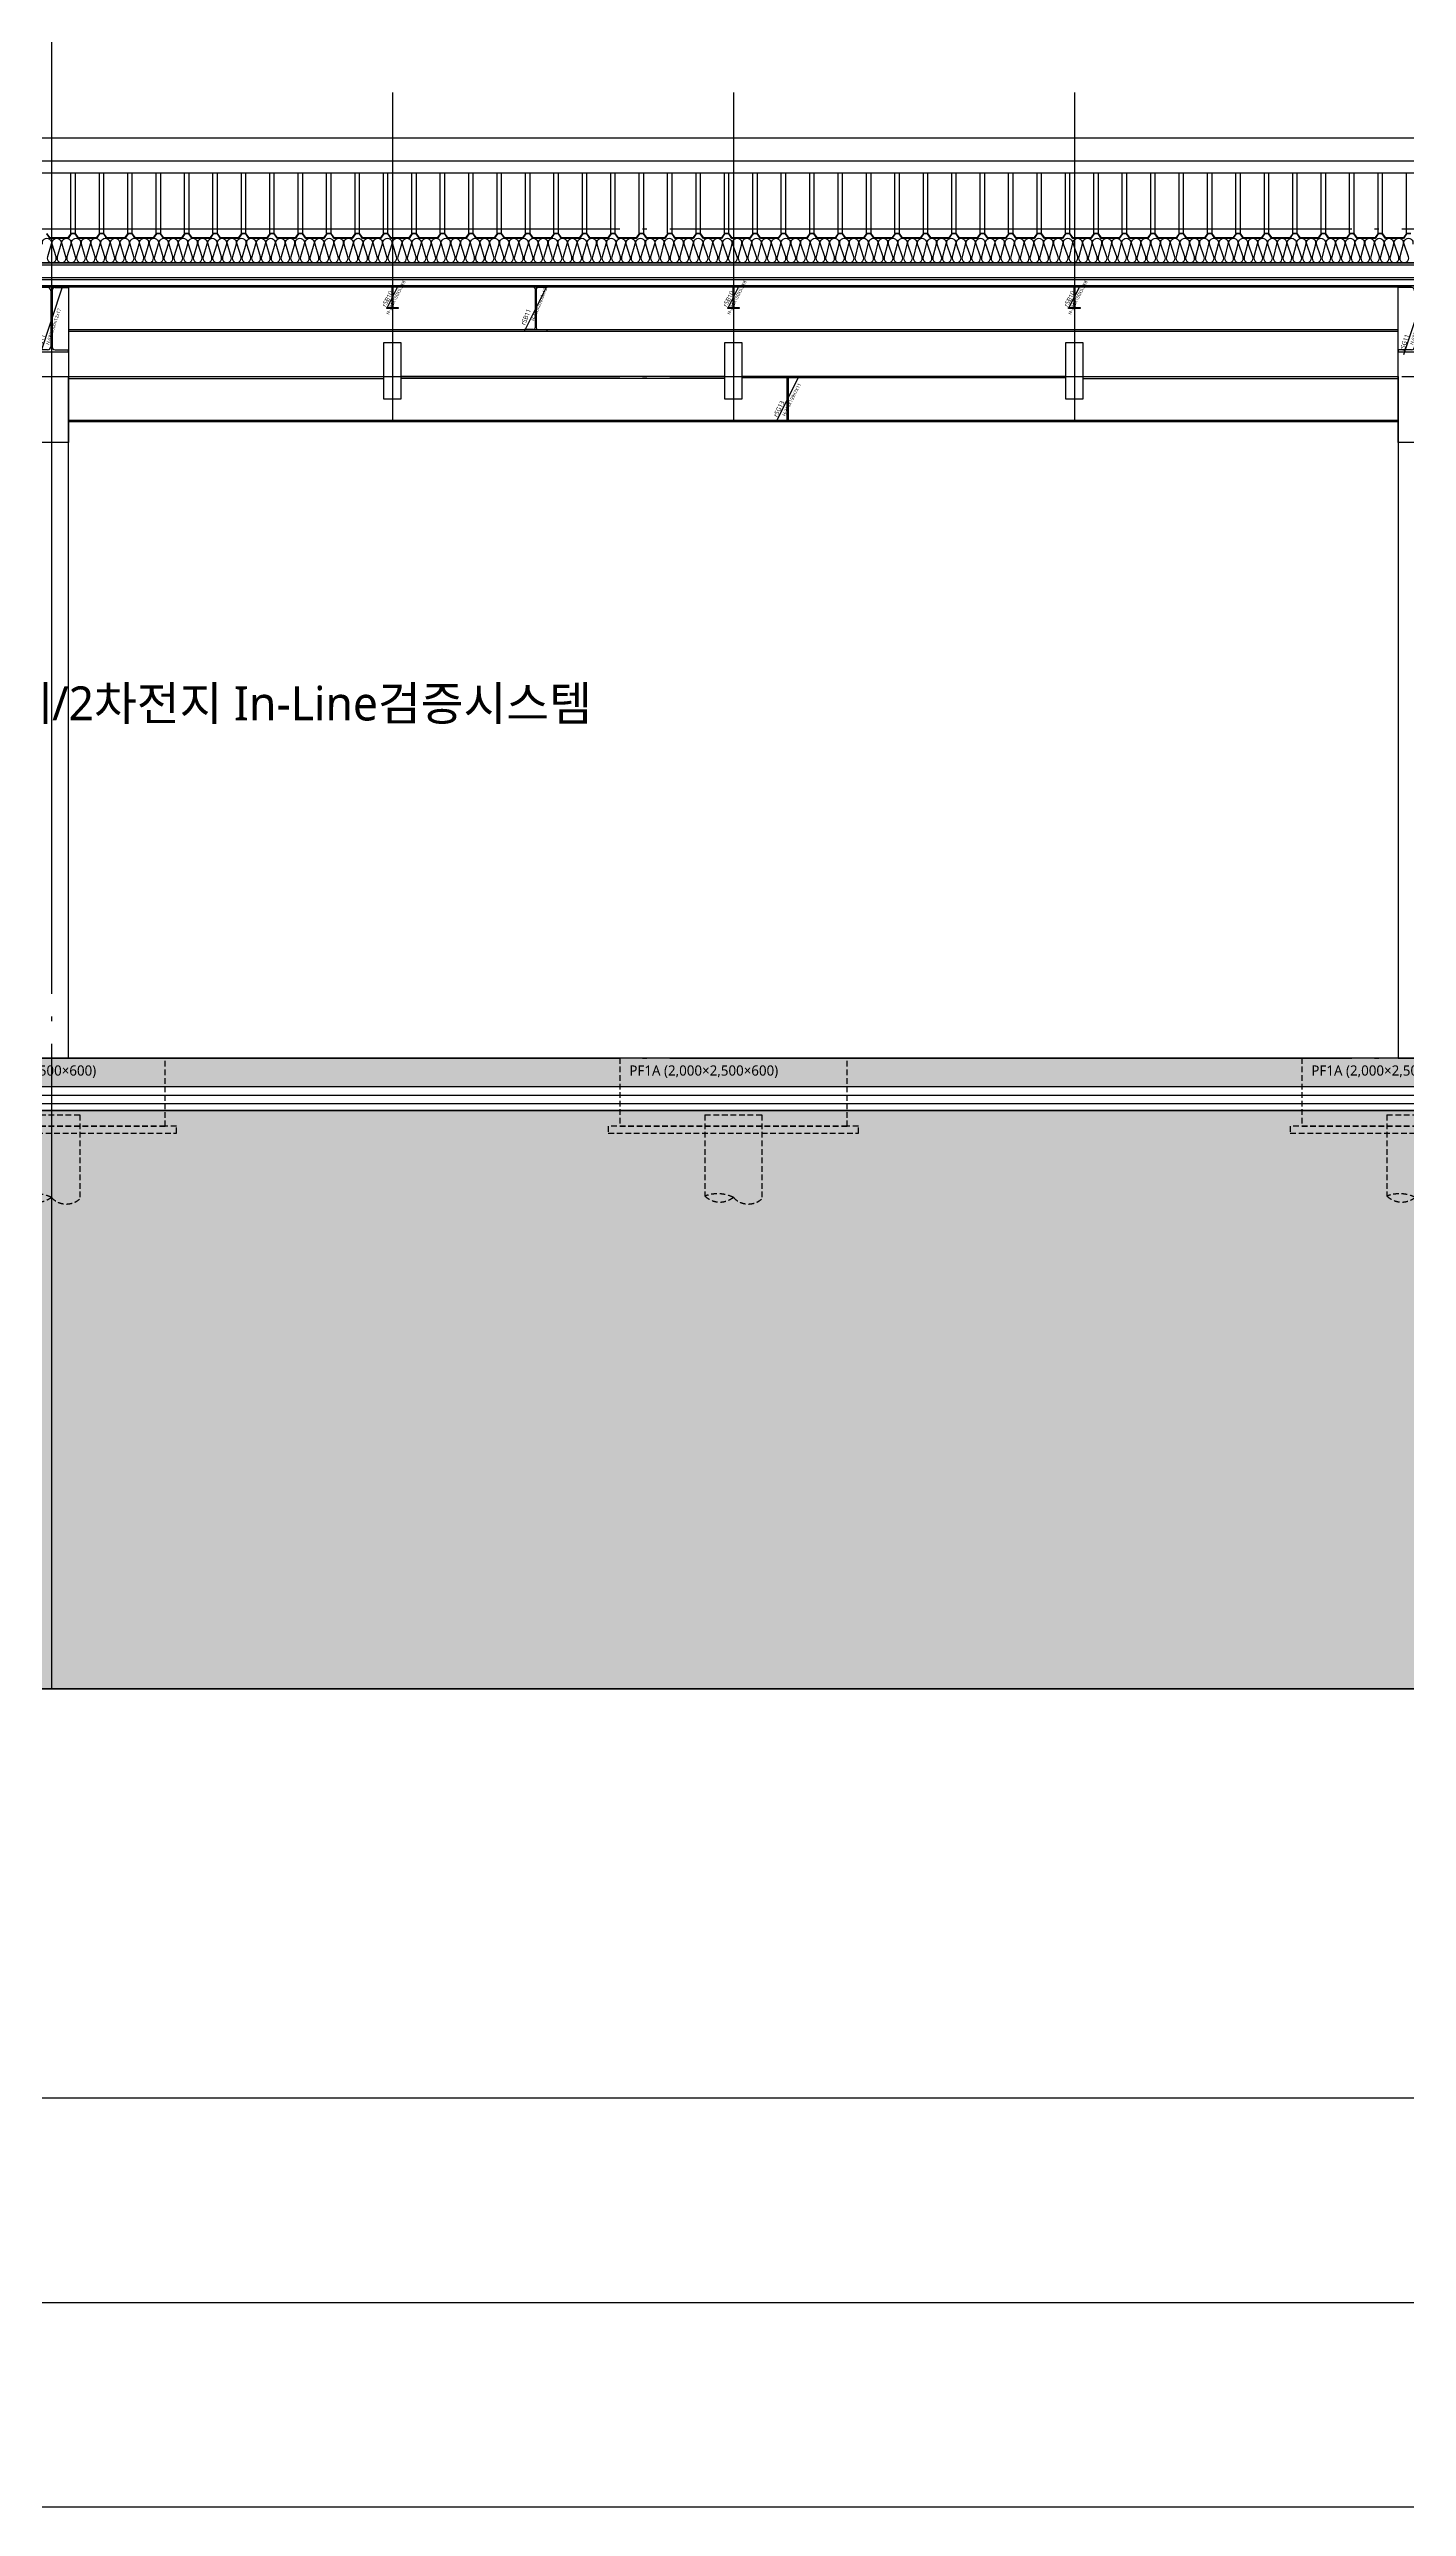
# Model space of a CAD drawing. Header units: millimetres. Extents: x 0 to 672800, y 0 to 118800.
# Drawn here: x 401631 to 413575, y 59242 to 80877 of the extents above; entities that cross this region are included whole.
import ezdxf
from ezdxf.enums import TextEntityAlignment as Align

# ---------------------------------------------------------------- set-up
doc = ezdxf.new("R2010")
doc.units = ezdxf.units.MM
doc.header["$LTSCALE"] = 200
for name, pattern in [('CEN-GAUN', [32.2, 30, -1, 0.2, -1]), ('CONTINOUS', [0]), ('HIDDEN', [0.375, 0.25, -0.125])]:
    doc.linetypes.add(name, pattern=pattern)
doc.layers.get('DEFPOINTS').update_dxf_attribs({"color": 137})
for name, color, linetype in [('0-S-col', 4, 'Continuous'), ('01단열재', 252, 'Continuous'), ('09GIRDER', 2, 'Continuous'), ('0파일', 251, 'HIDDEN'), ('5기초', 5, 'HIDDEN'), ('5기초버림콘크리트', 251, 'HIDDEN'), ('5버림콘크리트', 5, 'CONTINOUS'), ('7', 7, 'Continuous'), ('8', 8, 'Continuous'), ('8ELE', 8, 'Continuous'), ('A-CON', 2, 'Continuous'), ('CEN', 1, 'CEN-GAUN'), ('ELE-8', 8, 'Continuous'), ('ELE-STL', 252, 'Continuous'), ('HAT-254', 254, 'Continuous'), ('Insul', 252, 'Continuous'), ('LADDER-6', 6, 'Continuous'), ('PANEL', 6, 'Continuous'), ('S-253', 252, 'Continuous'), ('SEC-PANEL', 6, 'Continuous'), ('SOL-253', 253, 'Continuous')]:
    doc.layers.add(name, color=color, linetype=linetype)
doc.layers.add('Defpoint', color=125, linetype='Continuous', plot=False)
doc.layers.add('TXT-1', color=137, linetype='Continuous', plot=False)
doc.styles.add('스타일1', font='malgun.ttf')
doc.linetypes.add('INSUL50', pattern='A,0.00254,-2.54,[134,ltypeshp.shx,S=6.25,R=0,X=-2.54,Y=0],-19.92,[134,ltypeshp.shx,S=6.25,R=180,X=2.54,Y=0],-2.54', length=25.00254)

# ---------------------------------------------------------------- blocks, each defined once
blk = doc.blocks.new('pile(500)-section')
at = {"layer": '0파일'}
for p, q in [((-250, 0), (-250, -714)), ((-250, 0), (250, 0)), ((250, 0), (250, -739))]:
    blk.add_line(p, q, dxfattribs=at)
for points in [[(-250, -714, -0.201908), (0, -725, 0.417045), (250, -739)], [(-250, -714, 0.379922), (0, -725)]]:
    blk.add_lwpolyline(points, format="xyb", dxfattribs=at)
blk = doc.blocks.new('S-PF1A-S1')
at = {"layer": '5기초'}
blk.add_lwpolyline([(-1000, 0), (-1000, -600), (1000, -600), (1000, 0)], close=True, dxfattribs=at)
at = {"layer": '5기초버림콘크리트'}
blk.add_lwpolyline([(1000, -600), (-1100, -600), (-1100, -660), (1100, -660), (1100, -600), (1000, -600)], dxfattribs=at)
blk.add_blockref('pile(500)-section', (0, -500), dxfattribs=at)
at = {"layer": 'DEFPOINTS', "style": '스타일1'}
blk.add_text('PF1A (2,000×2,500×600)', height=90, dxfattribs=at).set_placement((-260, -109), align=Align.MIDDLE_CENTER)
blk = doc.blocks.new('STUD-A1')
at = {"layer": 'ELE-8'}
for p, q in [((4835, 150), (54635, 150)), ((4835, 0), (54635, 0))]:
    blk.add_line(p, q, dxfattribs=at)
at = {"layer": 'ELE-8', "color": 251}
for p, q in [((4835, 130), (54630, 130)), ((4835, 20), (54630, 20))]:
    blk.add_line(p, q, dxfattribs=at)
blk = doc.blocks.new('PANEL-ES')
at = {"layer": '8'}
for p, q in [((24000, 0), (24000, 529)), ((24039.6, 0), (24039.6, 529)), ((24250, 0), (24250, 529)), ((24289.6, 0), (24289.6, 529)), ((24500, 0), (24500, 529)), ((24539.6, 0), (24539.6, 529)), ((24750, 0), (24750, 529)), ((24789.6, 0), (24789.6, 529)), ((25000, 0), (25000, 529)), ((25039.6, 0), (25039.6, 529)), ((25250, 0), (25250, 529)), ((25289.6, 0), (25289.6, 529)), ((25500, 0), (25500, 529)), ((25539.6, 0), (25539.6, 529)), ((25750, 0), (25750, 529)), ((25789.6, 0), (25789.6, 529)), ((26000, 0), (26000, 529)), ((26039.6, 0), (26039.6, 529)), ((26250, 0), (26250, 529)), ((26289.6, 0), (26289.6, 529)), ((26500, 0), (26500, 529)), ((26539.6, 0), (26539.6, 529)), ((26750, 0), (26750, 529)), ((26789.6, 0), (26789.6, 529)), ((27000, 0), (27000, 529)), ((27039.6, 0), (27039.6, 529)), ((27250, 0), (27250, 529)), ((27289.6, 0), (27289.6, 529)), ((27500, 0), (27500, 529)), ((27539.6, 0), (27539.6, 529)), ((27750, 0), (27750, 529)), ((27789.6, 0), (27789.6, 529)), ((28000, 0), (28000, 529)), ((28039.6, 0), (28039.6, 529)), ((28250, 0), (28250, 529)), ((28289.6, 0), (28289.6, 529)), ((28500, 0), (28500, 529)), ((28539.6, 0), (28539.6, 529)), ((28750, 0), (28750, 529)), ((28789.6, 0), (28789.6, 529)), ((29000, 0), (29000, 529)), ((29039.6, 0), (29039.6, 529)), ((29250, 0), (29250, 529)), ((29289.6, 0), (29289.6, 529)), ((29500, 0), (29500, 529)), ((29539.6, 0), (29539.6, 529)), ((29750, 0), (29750, 529)), ((29789.6, 0), (29789.6, 529)), ((30000, 0), (30000, 529)), ((30039.6, 0), (30039.6, 529)), ((30250, 0), (30250, 529)), ((30289.6, 0), (30289.6, 529)), ((30500, 0), (30500, 529)), ((30539.6, 0), (30539.6, 529)), ((30750, 0), (30750, 529)), ((30789.6, 0), (30789.6, 529)), ((31000, 0), (31000, 529)), ((31039.6, 0), (31039.6, 529)), ((31250, 0), (31250, 529)), ((31289.6, 0), (31289.6, 529)), ((31500, 0), (31500, 529)), ((31539.6, 0), (31539.6, 529)), ((31750, 0), (31750, 529)), ((31789.6, 0), (31789.6, 529)), ((32000, 0), (32000, 529)), ((32039.6, 0), (32039.6, 529)), ((32250, 0), (32250, 529)), ((32289.6, 0), (32289.6, 529)), ((32500, 0), (32500, 529)), ((32539.6, 0), (32539.6, 529)), ((32750, 0), (32750, 529)), ((32789.6, 0), (32789.6, 529)), ((33000, 0), (33000, 529)), ((33039.6, 0), (33039.6, 529)), ((33250, 0), (33250, 529)), ((33289.6, 0), (33289.6, 529)), ((33500, 0), (33500, 529)), ((33539.6, 0), (33539.6, 529)), ((33750, 0), (33750, 529)), ((33789.6, 0), (33789.6, 529)), ((34000, 0), (34000, 529)), ((34039.6, 0), (34039.6, 529)), ((34250, 0), (34250, 529)), ((34289.6, 0), (34289.6, 529)), ((34500, 0), (34500, 529)), ((34539.6, 0), (34539.6, 529)), ((34750, 0), (34750, 529)), ((34789.6, 0), (34789.6, 529)), ((35000, 0), (35000, 529)), ((35039.6, 0), (35039.6, 529)), ((35250, 0), (35250, 529)), ((35289.6, 0), (35289.6, 529)), ((35500, 0), (35500, 529)), ((35539.6, 0), (35539.6, 529)), ((35750, 0), (35750, 529))]:
    blk.add_line(p, q, dxfattribs=at)
blk = doc.blocks.new('sefa ws')
at = {"layer": 'Insul'}
blk.add_lwpolyline([(45435, 45114, -1.337394), (45511, 45114), (45478, 45001, 1.337394), (45554, 45001), (45521, 45114, -1.337394), (45597, 45114), (45564, 45001, 1.337394), (45640, 45001), (45607, 45114, -1.337394), (45683, 45114), (45649, 45001, 1.337394), (45725, 45001), (45692, 45114, -1.337394), (45768, 45114), (45735, 45001, 1.337394), (45811, 45001), (45778, 45114, -1.337394), (45854, 45114), (45821, 45001, 1.337394), (45897, 45001), (45863, 45114, -1.337394), (45939, 45114), (45906, 45001, 1.337394), (45982, 45001), (45949, 45114, -1.337394), (46025, 45114), (45992, 45001, 1.337394), (46068, 45001), (46035, 45114, -1.337394), (46111, 45114), (46077, 45001, 1.337394), (46153, 45001), (46120, 45114, -1.337394), (46196, 45114), (46163, 45001, 1.337394), (46239, 45001), (46206, 45114, -1.337394), (46282, 45114), (46249, 45001, 1.337394), (46325, 45001), (46291, 45114, -1.337394), (46367, 45114), (46334, 45001, 1.337394), (46410, 45001), (46377, 45114, -1.337394), (46453, 45114), (46420, 45001, 1.337394), (46496, 45001), (46463, 45114, -1.337394), (46539, 45114), (46505, 45001, 1.337394), (46581, 45001), (46548, 45114, -1.337394), (46624, 45114), (46591, 45001, 1.337394), (46667, 45001), (46634, 45114, -1.337394), (46710, 45114), (46677, 45001, 1.337394), (46753, 45001), (46719, 45114, -1.337394), (46795, 45114), (46762, 45001, 1.337394), (46838, 45001), (46805, 45114, -1.337394), (46881, 45114), (46848, 45001, 1.337394), (46924, 45001), (46891, 45114, -1.337394), (46967, 45114), (46933, 45001, 1.337394), (47009, 45001), (46976, 45114, -1.337394), (47052, 45114), (47019, 45001, 1.337394), (47095, 45001), (47062, 45114, -1.337394), (47138, 45114), (47105, 45001, 1.337394), (47181, 45001), (47147, 45114, -1.337394), (47223, 45114), (47190, 45001, 1.337394), (47266, 45001), (47233, 45114, -1.337394), (47309, 45114), (47276, 45001, 1.337394), (47352, 45001), (47319, 45114, -1.337394), (47395, 45114), (47361, 45001, 1.337394), (47437, 45001), (47404, 45114, -1.337394), (47480, 45114), (47447, 45001, 1.337394), (47523, 45001), (47490, 45114, -1.337394), (47566, 45114), (47533, 45001, 1.337394), (47609, 45001), (47575, 45114, -1.337394), (47651, 45114), (47618, 45001, 1.337394), (47694, 45001), (47661, 45114, -1.337394), (47737, 45114), (47704, 45001, 1.337394), (47780, 45001), (47747, 45114, -1.337394), (47823, 45114), (47789, 45001, 1.337394), (47865, 45001), (47832, 45114, -1.337394), (47908, 45114), (47875, 45001, 1.337394), (47951, 45001), (47918, 45114, -1.337394), (47994, 45114), (47961, 45001, 1.337394), (48037, 45001), (48003, 45114, -1.337394), (48079, 45114), (48046, 45001, 1.337394), (48122, 45001), (48089, 45114, -1.337394), (48165, 45114), (48132, 45001, 1.337394), (48208, 45001), (48175, 45114, -1.337394), (48251, 45114), (48217, 45001, 1.337394), (48293, 45001), (48260, 45114, -1.337394), (48336, 45114), (48303, 45001, 1.337394), (48379, 45001), (48346, 45114, -1.337394), (48422, 45114), (48389, 45001, 1.337394), (48465, 45001), (48431, 45114, -1.337394), (48507, 45114), (48474, 45001, 1.337394), (48550, 45001), (48517, 45114, -1.337394), (48593, 45114), (48560, 45001, 1.337394), (48636, 45001), (48603, 45114, -1.337394), (48679, 45114), (48645, 45001, 1.337394), (48721, 45001), (48688, 45114, -1.337394), (48764, 45114), (48731, 45001, 1.337394), (48807, 45001), (48774, 45114, -1.337394), (48850, 45114), (48817, 45001, 1.337394), (48893, 45001), (48859, 45114, -1.337394), (48935, 45114), (48902, 45001, 1.337394), (48978, 45001), (48945, 45114, -1.337394), (49021, 45114), (48988, 45001, 1.337394), (49064, 45001), (49031, 45114, -1.337394), (49107, 45114), (49073, 45001, 1.337394), (49149, 45001), (49116, 45114, -1.337394), (49192, 45114), (49159, 45001, 1.337394), (49235, 45001), (49202, 45114, -1.337394), (49278, 45114), (49245, 45001, 0.500912), (49283, 44950, 0.500912), (49321, 45001), (49287, 45114, -1.337394), (49363, 45114), (49330, 45001, 1.337394), (49406, 45001), (49373, 45114, -1.337394), (49449, 45114), (49416, 45001, 1.337394), (49492, 45001), (49459, 45114, -1.337394), (49535, 45114), (49501, 45001, 1.337394), (49577, 45001), (49544, 45114, -1.337394), (49620, 45114), (49587, 45001, 1.337394), (49663, 45001), (49630, 45114, -1.337394), (49706, 45114), (49673, 45001, 1.337394), (49749, 45001), (49715, 45114, -1.337394), (49791, 45114), (49758, 45001, 1.337394), (49834, 45001), (49801, 45114, -1.337394), (49877, 45114), (49844, 45001, 1.337394), (49920, 45001), (49887, 45114, -1.337394), (49963, 45114), (49929, 45001, 1.337394), (50005, 45001), (49972, 45114, -1.337394), (50048, 45114), (50015, 45001, 1.337394), (50091, 45001), (50058, 45114, -1.337394), (50134, 45114), (50101, 45001, 1.337394), (50177, 45001), (50143, 45114, -1.337394), (50219, 45114), (50186, 45001, 1.337394), (50262, 45001), (50229, 45114, -1.337394), (50305, 45114), (50272, 45001, 1.337394), (50348, 45001), (50315, 45114, -1.337394), (50391, 45114), (50357, 45001, 1.337394), (50433, 45001), (50400, 45114, -1.337394), (50476, 45114), (50443, 45001, 1.337394), (50519, 45001), (50486, 45114, -1.337394), (50562, 45114), (50529, 45001, 1.337394), (50605, 45001), (50571, 45114, -1.337394), (50647, 45114), (50614, 45001, 1.337394), (50690, 45001), (50657, 45114, -1.337394), (50733, 45114), (50700, 45001, 1.337394), (50776, 45001), (50743, 45114, -1.337394), (50819, 45114), (50785, 45001, 1.337394), (50861, 45001), (50828, 45114, -1.431646), (50899, 45114), (50871, 45001, 1.337394), (50947, 45001), (50909, 45114, -1.337394), (50985, 45114), (50957, 45001, 1.337394), (51033, 45001), (50994, 45114, -1.337394), (51070, 45114), (51042, 45001, 1.337394), (51118, 45001), (51080, 45114, -1.337394), (51156, 45114), (51128, 45001, 1.337394), (51204, 45001), (51166, 45114, -1.337394), (51242, 45114), (51213, 45001, 1.337394), (51289, 45001), (51251, 45114, -1.337394), (51327, 45114), (51299, 45001, 1.337394), (51375, 45001), (51337, 45114, -1.337394), (51413, 45114), (51385, 45001, 1.337394), (51461, 45001), (51422, 45114, -1.337394), (51498, 45114), (51470, 45001, 1.337394), (51546, 45001), (51508, 45114, -1.337394), (51584, 45114), (51556, 45001, 1.337394), (51632, 45001), (51594, 45114, -1.337394), (51670, 45114), (51641, 45001, 1.337394), (51717, 45001), (51679, 45114, -1.337394), (51755, 45114), (51727, 45001, 1.337394), (51803, 45001), (51765, 45114, -1.337394), (51841, 45114), (51813, 45001, 1.337394), (51889, 45001), (51850, 45114, -1.337394), (51926, 45114), (51898, 45001, 1.337394), (51974, 45001), (51936, 45114, -1.337394), (52012, 45114), (51984, 45001, 1.337394), (52060, 45001), (52022, 45114, -1.337394), (52098, 45114), (52069, 45001, 1.337394), (52145, 45001), (52107, 45114, -1.337394), (52183, 45114), (52155, 45001, 1.337394), (52231, 45001), (52193, 45114, -1.337394), (52269, 45114), (52241, 45001, 1.337394), (52317, 45001), (52278, 45114, -1.337394), (52354, 45114), (52326, 45001, 1.337394), (52402, 45001), (52364, 45114, -1.337394), (52440, 45114), (52412, 45001, 1.337394), (52488, 45001), (52450, 45114, -1.337394), (52526, 45114), (52497, 45001, 1.337394), (52573, 45001), (52535, 45114, -1.337394), (52611, 45114), (52583, 45001, 1.337394), (52659, 45001), (52621, 45114, -1.337394), (52697, 45114), (52669, 45001, 1.337394), (52745, 45001), (52706, 45114, -1.337394), (52782, 45114), (52754, 45001, 1.337394), (52830, 45001), (52792, 45114, -1.337394), (52868, 45114), (52840, 45001, 1.337394), (52916, 45001), (52878, 45114, -1.337394), (52954, 45114), (52925, 45001, 1.337394), (53001, 45001), (52963, 45114, -1.337394), (53039, 45114), (53011, 45001, 1.337394), (53087, 45001), (53049, 45114, -1.337394), (53125, 45114), (53097, 45001, 1.337394), (53173, 45001), (53134, 45114, -1.337394), (53210, 45114), (53182, 45001, 1.337394), (53258, 45001), (53220, 45114, -1.337394), (53296, 45114), (53268, 45001, 1.337394), (53344, 45001), (53306, 45114, -1.337394), (53382, 45114), (53353, 45001, 1.337394), (53429, 45001), (53391, 45114, -1.337394), (53467, 45114), (53439, 45001, 1.337394), (53515, 45001), (53477, 45114, -1.337394), (53553, 45114), (53525, 45001, 1.337394), (53601, 45001), (53562, 45114, -1.337394), (53638, 45114), (53610, 45001, 1.337394), (53686, 45001), (53648, 45114, -1.337394), (53724, 45114), (53696, 45001, 1.337394), (53772, 45001), (53734, 45114, -1.337394), (53810, 45114), (53781, 45001, 1.337394), (53857, 45001), (53819, 45114, -1.337394), (53895, 45114), (53867, 45001, 1.337394), (53943, 45001), (53905, 45114, -1.337394), (53981, 45114), (53953, 45001, 1.337394), (54029, 45001), (53990, 45114, -1.337394), (54066, 45114), (54038, 45001, 1.337394), (54114, 45001), (54076, 45114, -1.337394), (54152, 45114), (54124, 45001, 1.337394), (54200, 45001), (54162, 45114, -1.337394), (54238, 45114), (54209, 45001, 1.337394), (54285, 45001), (54247, 45114, -1.337394), (54323, 45114), (54295, 45001, 1.337394), (54371, 45001), (54333, 45114, -1.337394), (54409, 45114), (54381, 45001, 1.337394), (54457, 45001), (54418, 45114, -1.337394), (54494, 45114), (54466, 45001, 1.337394), (54542, 45001), (54504, 45114, -1.337394), (54580, 45114), (54552, 45001, 1.337394), (54628, 45001), (54590, 45114, -1.337394), (54666, 45114), (54637, 45001, 1.337394), (54713, 45001), (54675, 45114, -1.337394), (54751, 45114), (54723, 45001, 1.337394), (54799, 45001), (54761, 45114, -1.337394), (54837, 45114), (54809, 45001, 1.337394), (54885, 45001), (54846, 45114, -1.337394), (54922, 45114), (54894, 45001, 1.337394), (54970, 45001), (54932, 45114, -1.337394), (55008, 45114), (54980, 45001, 1.337394), (55056, 45001), (55018, 45114, -1.337394), (55094, 45114), (55065, 45001, 1.337394), (55141, 45001), (55103, 45114, -1.337394), (55179, 45114), (55151, 45001, 1.337394), (55227, 45001), (55189, 45114, -1.337394), (55265, 45114), (55237, 45001, 1.337394), (55313, 45001), (55274, 45114, -1.337394), (55350, 45114), (55322, 45001, 1.337394), (55398, 45001), (55360, 45114, -1.337394), (55436, 45114), (55408, 45001, 1.337394), (55484, 45001), (55446, 45114, -1.337394), (55522, 45114), (55493, 45001, 1.337394), (55569, 45001), (55531, 45114, -1.337394), (55607, 45114), (55579, 45001, 1.337394), (55655, 45001), (55617, 45114, -1.337394), (55693, 45114), (55665, 45001, 1.337394), (55741, 45001), (55702, 45114, -1.337394), (55778, 45114), (55750, 45001, 1.337394), (55826, 45001), (55788, 45114, -1.337394), (55864, 45114), (55836, 45001, 1.337394), (55912, 45001), (55874, 45114, -1.337394), (55950, 45114), (55921, 45001, 1.337394), (55997, 45001), (55959, 45114, -1.337394), (56035, 45114), (56007, 45001, 1.337394), (56083, 45001), (56045, 45114, -1.337394), (56121, 45114), (56093, 45001, 1.337394), (56169, 45001), (56130, 45114, -1.337394), (56206, 45114), (56178, 45001, 1.337394), (56254, 45001), (56216, 45114, -1.337394), (56292, 45114), (56264, 45001, 1.337394), (56340, 45001), (56302, 45114, -1.337394), (56378, 45114), (56349, 45001, 1.337394), (56425, 45001), (56387, 45114, -1.337394), (56463, 45114), (56435, 45001, 1.337394), (56511, 45001), (56473, 45114, -1.337394), (56549, 45114), (56521, 45001, 1.337394), (56597, 45001), (56558, 45114, -1.337394), (56634, 45114), (56606, 45001, 1.337394), (56682, 45001), (56644, 45114, -1.337394), (56720, 45114), (56692, 45001, 1.337394), (56768, 45001), (56730, 45114, -1.337394), (56806, 45114), (56777, 45001, 1.337394), (56853, 45001), (56815, 45114, -1.337394), (56891, 45114), (56863, 45001, 1.337394), (56939, 45001), (56901, 45114, -1.337394), (56977, 45114), (56949, 45001, 1.337394), (57025, 45001), (56986, 45114, -1.337394), (57062, 45114), (57034, 45001, 1.337394), (57110, 45001), (57072, 45114, -1.337394), (57148, 45114), (57120, 45001, 1.337394), (57196, 45001), (57158, 45114, -1.337394), (57234, 45114), (57205, 45001, 1.337394), (57281, 45001), (57243, 45114, -1.337394), (57319, 45114), (57291, 45001, 1.337394), (57367, 45001), (57329, 45114, -1.337394), (57405, 45114), (57377, 45001, 1.337394), (57453, 45001), (57414, 45114, -1.337394), (57490, 45114)], format="xyb", dxfattribs=at)
at = {"layer": 'SEC-PANEL'}
for p, q in [((21562, 44950), (71213, 44950)), ((21562, 44947), (71213, 44947))]:
    blk.add_line(p, q, dxfattribs=at)
for points in [[(57474, 45208), (57435, 45208), (57407, 45167), (57252, 45167), (57224, 45208), (57185, 45208), (57157, 45167), (57002, 45167), (56974, 45208), (56935, 45208), (56907, 45167), (56752, 45167), (56724, 45208), (56685, 45208), (56657, 45167), (56502, 45167), (56474, 45208), (56435, 45208), (56407, 45167), (56252, 45167), (56224, 45208), (56185, 45208), (56157, 45167), (56002, 45167), (55974, 45208), (55935, 45208), (55907, 45167), (55752, 45167), (55724, 45208), (55685, 45208), (55657, 45167), (55502, 45167), (55474, 45208), (55435, 45208), (55407, 45167), (55252, 45167), (55224, 45208), (55185, 45208), (55157, 45167), (55002, 45167), (54974, 45208), (54935, 45208), (54907, 45167), (54752, 45167), (54724, 45208), (54685, 45208), (54657, 45167), (54502, 45167), (54474, 45208), (54435, 45208), (54407, 45167), (54252, 45167), (54224, 45208), (54185, 45208), (54157, 45167), (54002, 45167), (53974, 45208), (53935, 45208), (53907, 45167), (53752, 45167), (53724, 45208), (53685, 45208), (53657, 45167), (53502, 45167), (53474, 45208), (53435, 45208), (53407, 45167), (53252, 45167), (53224, 45208), (53185, 45208), (53157, 45167), (53002, 45167), (52974, 45208), (52935, 45208), (52907, 45167), (52752, 45167), (52724, 45208), (52685, 45208), (52657, 45167), (52502, 45167), (52474, 45208), (52435, 45208), (52407, 45167), (52252, 45167), (52224, 45208), (52185, 45208), (52157, 45167), (52002, 45167), (51974, 45208), (51935, 45208), (51907, 45167), (51752, 45167), (51724, 45208), (51685, 45208), (51657, 45167), (51502, 45167), (51474, 45208), (51435, 45208), (51407, 45167), (51252, 45167), (51224, 45208), (51185, 45208), (51157, 45167), (51002, 45167), (50974, 45208), (50935, 45208), (50907, 45167), (50752, 45167), (50724, 45208), (50685, 45208), (50657, 45167), (50502, 45167), (50474, 45208), (50435, 45208), (50407, 45167), (50252, 45167), (50224, 45208), (50185, 45208), (50157, 45167), (50002, 45167), (49974, 45208), (49935, 45208), (49907, 45167), (49752, 45167), (49724, 45208), (49685, 45208), (49657, 45167), (49502, 45167), (49474, 45208), (49435, 45208), (49407, 45167), (49252, 45167), (49224, 45208), (49185, 45208), (49157, 45167), (49002, 45167), (48974, 45208), (48935, 45208), (48907, 45167), (48752, 45167), (48724, 45208), (48685, 45208), (48657, 45167), (48502, 45167), (48474, 45208), (48435, 45208), (48407, 45167), (48252, 45167), (48224, 45208), (48185, 45208), (48157, 45167), (48002, 45167), (47974, 45208), (47935, 45208), (47907, 45167), (47752, 45167), (47724, 45208), (47685, 45208), (47657, 45167), (47502, 45167), (47474, 45208), (47435, 45208), (47407, 45167), (47252, 45167), (47224, 45208), (47185, 45208), (47157, 45167), (47002, 45167), (46974, 45208), (46935, 45208), (46907, 45167), (46752, 45167), (46724, 45208), (46685, 45208), (46657, 45167), (46502, 45167), (46474, 45208), (46435, 45208), (46407, 45167), (46252, 45167), (46224, 45208), (46185, 45208), (46157, 45167), (46002, 45167), (45974, 45208), (45935, 45208), (45907, 45167), (45752, 45167), (45724, 45208), (45685, 45208), (45657, 45167), (45502, 45167), (45474, 45208)], [(57472, 45205), (57436, 45205), (57408, 45164), (57250, 45164), (57222, 45205), (57186, 45205), (57158, 45164), (57000, 45164), (56972, 45205), (56936, 45205), (56908, 45164), (56750, 45164), (56722, 45205), (56686, 45205), (56658, 45164), (56500, 45164), (56472, 45205), (56436, 45205), (56408, 45164), (56250, 45164), (56222, 45205), (56186, 45205), (56158, 45164), (56000, 45164), (55972, 45205), (55936, 45205), (55908, 45164), (55750, 45164), (55722, 45205), (55686, 45205), (55658, 45164), (55500, 45164), (55472, 45205), (55436, 45205), (55408, 45164), (55250, 45164), (55222, 45205), (55186, 45205), (55158, 45164), (55000, 45164), (54972, 45205), (54936, 45205), (54908, 45164), (54750, 45164), (54722, 45205), (54686, 45205), (54658, 45164), (54500, 45164), (54472, 45205), (54436, 45205), (54408, 45164), (54250, 45164), (54222, 45205), (54186, 45205), (54158, 45164), (54000, 45164), (53972, 45205), (53936, 45205), (53908, 45164), (53750, 45164), (53722, 45205), (53686, 45205), (53658, 45164), (53500, 45164), (53472, 45205), (53436, 45205), (53408, 45164), (53250, 45164), (53222, 45205), (53186, 45205), (53158, 45164), (53000, 45164), (52972, 45205), (52936, 45205), (52908, 45164), (52750, 45164), (52722, 45205), (52686, 45205), (52658, 45164), (52500, 45164), (52472, 45205), (52436, 45205), (52408, 45164), (52250, 45164), (52222, 45205), (52186, 45205), (52158, 45164), (52000, 45164), (51972, 45205), (51936, 45205), (51908, 45164), (51750, 45164), (51722, 45205), (51686, 45205), (51658, 45164), (51500, 45164), (51472, 45205), (51436, 45205), (51408, 45164), (51250, 45164), (51222, 45205), (51186, 45205), (51158, 45164), (51001, 45164), (50973, 45205), (50937, 45205), (50909, 45164), (50751, 45164), (50723, 45205), (50687, 45205), (50659, 45164), (50501, 45164), (50473, 45205), (50437, 45205), (50409, 45164), (50251, 45164), (50223, 45205), (50187, 45205), (50159, 45164), (50001, 45164), (49973, 45205), (49937, 45205), (49909, 45164), (49751, 45164), (49723, 45205), (49687, 45205), (49659, 45164), (49501, 45164), (49473, 45205), (49437, 45205), (49409, 45164), (49251, 45164), (49223, 45205), (49187, 45205), (49159, 45164), (49001, 45164), (48973, 45205), (48937, 45205), (48909, 45164), (48751, 45164), (48723, 45205), (48687, 45205), (48659, 45164), (48501, 45164), (48473, 45205), (48437, 45205), (48409, 45164), (48251, 45164), (48223, 45205), (48187, 45205), (48159, 45164), (48001, 45164), (47973, 45205), (47937, 45205), (47909, 45164), (47751, 45164), (47723, 45205), (47687, 45205), (47659, 45164), (47501, 45164), (47473, 45205), (47437, 45205), (47409, 45164), (47251, 45164), (47223, 45205), (47187, 45205), (47159, 45164), (47001, 45164), (46973, 45205), (46937, 45205), (46909, 45164), (46751, 45164), (46723, 45205), (46687, 45205), (46659, 45164), (46501, 45164), (46473, 45205), (46437, 45205), (46409, 45164), (46251, 45164), (46223, 45205), (46187, 45205), (46159, 45164), (46001, 45164), (45973, 45205), (45937, 45205), (45909, 45164), (45751, 45164), (45723, 45205), (45687, 45205), (45659, 45164), (45501, 45164), (45473, 45205)]]:
    blk.add_lwpolyline(points, dxfattribs=at)
blk = doc.blocks.new('SG-rSB10')
at = {"layer": '09GIRDER'}
blk.add_lwpolyline([(-50, -200), (-50, -192), (-14, -192, 0.414214), (-3, -181), (-3, -19, 0.414214), (-14, -8), (-50, -8), (-50, 0), (50, 0), (50, -8), (14, -8, 0.414214), (3, -19), (3, -181, 0.414214), (14, -192), (50, -192), (50, -200)], format="xyb", close=True, dxfattribs=at)
at = {"layer": 'DEFPOINTS'}
blk.add_line((-50, -200), (50, 0), dxfattribs=at)
at = {"layer": 'DEFPOINTS', "style": '스타일1'}
for s, height, p in [('H-200X100X5.5X8', 30, (30, -104)), ('rSB10', 40, (-43, -116, 0))]:
    blk.add_text(s, height=height, rotation=63.4349, dxfattribs=at).set_placement(p, align=Align.MIDDLE_CENTER)
blk = doc.blocks.new('*U479')
for p, q in [((116, 565), (0, 565)), ((144, 537), (144, 45)), ((156, 537), (156, 45)), ((184, 565), (300, 565)), ((116, 17), (0, 17)), ((184, 17), (300, 17))]:
    blk.add_line(p, q)
for points in [[(300, 565), (300, 582), (0, 582), (0, 565)], [(0, 17), (0, 0), (300, 0), (300, 17)]]:
    blk.add_lwpolyline(points)
for centre, start, end in [((116, 537), 0, 90), ((184, 537), 90, 180), ((116, 45), 270, 0), ((184, 45), 180, 270)]:
    blk.add_arc(centre, 28, start, end)
blk = doc.blocks.new('SG-rSG11')
at = {"layer": 'DEFPOINTS'}
blk.add_line((-100, -606), (100, 0), dxfattribs=at)
at = {"layer": '09GIRDER'}
blk.add_blockref('*U479', (-150, -582), dxfattribs=at)
at = {"layer": 'DEFPOINTS', "style": '스타일1'}
for s, height, p in [('H-582x300x12x17', 30, (19, -360)), ('rSG11', 40, (-95, -501, 0))]:
    blk.add_text(s, height=height, rotation=71.6502, dxfattribs=at).set_placement(p, align=Align.MIDDLE_CENTER)
blk = doc.blocks.new('*U463')
for p, q in [((80, 387), (0, 387)), ((96, 371), (96, 29)), ((104, 371), (104, 29)), ((120, 387), (200, 387)), ((80, 13), (0, 13)), ((120, 13), (200, 13))]:
    blk.add_line(p, q)
for points in [[(200, 387), (200, 400), (0, 400), (0, 387)], [(0, 13), (0, 0), (200, 0), (200, 13)]]:
    blk.add_lwpolyline(points)
for centre, start, end in [((80, 371), 0, 90), ((120, 371), 90, 180), ((80, 29), 270, 0), ((120, 29), 180, 270)]:
    blk.add_arc(centre, 16, start, end)

msp = doc.modelspace()

# ---------------------------------------------------------------- hatches: boundary and pattern name
at = {"layer": 'HAT-254'}
h = msp.add_hatch(color=256, dxfattribs=at)
h.dxf.hatch_style = 1
h.paths.add_polyline_path([(451580.9, 71694.9), (452635, 71080.1), (452635, 70794.9), (452085, 70794.9), (452085, 70294.9), (453385, 70294.9), (453385, 70794.9), (452835, 70794.9), (452835, 71369.9), (452535, 71369.9), (452535, 71544.9), (452235, 71544.9), (452235, 71719.9), (451935, 71719.9), (451935, 71894.9), (445850, 71894.9), (445850, 71994.9), (377215, 71994.9), (377215, 71794.9), (377350, 71794.9), (377350, 71744.9), (377350, 71294.9), (377750, 71294.9), (377750, 71744.9), (445450, 71744.9), (445550, 71644.9), (448550, 71644.9), (448550, 71294.9), (448950, 71294.9), (448950, 71694.9)])
at = {"layer": 'SOL-253'}
h = msp.add_hatch(color=256, dxfattribs=at)
h.dxf.hatch_style = 1
h.paths.add_polyline_path([(452835, 70794.9), (452835, 71194.9), (452885, 71194.9), (452885, 71294.9), (459650, 71294.9), (459650, 66441.6), (366650, 66441.6), (366650, 71894.9), (377215, 71894.9), (377215, 71794.9), (377350, 71794.9), (377350, 71144.9), (377250, 71144.9), (377250, 71084.9), (378000, 71084.9), (378000, 71144.9), (377900, 71144.9), (377900, 71534.9), (445363, 71534.9), (445463, 71434.9), (448400, 71434.9), (448400, 71144.9), (448300, 71144.9), (448300, 71084.9), (449200, 71084.9), (449200, 71144.9), (449100, 71144.9), (449100, 71634.9), (451564.7, 71634.9), (452635, 71010.6), (452635, 70794.9), (452085, 70794.9), (452085, 70294.9), (451985, 70294.9), (451985, 70234.9), (453485, 70234.9), (453485, 70294.9), (453385, 70294.9), (453385, 70794.9)])

# ---------------------------------------------------------------- linework, layer by layer
at = {"layer": '0-S-col', "color": 8}
for points in [[(401500, 77994.9), (401500, 77994.9), (401500, 71994.9), (401800, 71994.9), (401800, 77994.9), (401800, 77994.9)], [(413500, 77994.9), (413500, 77994.9), (413500, 71994.9), (413800, 71994.9), (413800, 77994.9), (413800, 77994.9)]]:
    msp.add_lwpolyline(points, dxfattribs=at)
at = {"layer": '01단열재', "linetype": 'INSUL50', "ltscale": 0.015}
msp.add_lwpolyline([(377750, 71669.9), (445418.9, 71669.9), (445518.9, 71569.9), (448550, 71569.9)], dxfattribs=at)
at = {"layer": '5버림콘크리트'}
msp.add_lwpolyline([(377900, 71534.9), (377900, 71594.9), (445387.9, 71594.9), (445487.9, 71494.9), (448400, 71494.9), (448400, 71434.9), (445463, 71434.9), (445363, 71534.9)], close=True, dxfattribs=at)
at = {"layer": '7'}
msp.add_line((427200, 79784.9), (377750, 79784.9), dxfattribs=at)
at = {"layer": '8ELE'}
for p, q in [((377185, 80094.9), (427285, 80094.9)), ((377795, 79894.9), (427209.1, 79894.9))]:
    msp.add_line(p, q, dxfattribs=at)
at = {"layer": 'A-CON'}
msp.add_lwpolyline([(452235, 71719.9), (451935, 71719.9), (451935, 71894.9), (445850, 71894.9), (445850, 71994.9), (377215, 71994.9), (377215, 71794.9), (377350, 71794.9), (377350, 71744.9), (377350, 71744.9), (377350, 71294.9), (377750, 71294.9), (377750, 71744.9), (445450, 71744.9), (445550, 71644.9), (448550, 71644.9), (448550, 71294.9), (448950, 71294.9), (448950, 71694.9), (451580.9, 71694.9), (452635, 71080.1)], dxfattribs=at)
at = {"layer": 'CEN'}
for p, q in [((401650, 91441.6), (401650, 66441.6)), ((368450, 80094.9), (428180, 80094.9)), ((368450, 79294.9), (428180, 79294.9)), ((368450, 77994.9), (428180, 77994.9)), ((368450, 71994.9), (453245, 71994.9))]:
    msp.add_line(p, q, dxfattribs=at)
at = {"layer": 'Defpoint'}
for p, q in [((401650, 80494.9), (401650, 77594.9)), ((404650, 80494.9), (404650, 77594.9)), ((407650, 80494.9), (407650, 77594.9)), ((410650, 80494.9), (410650, 77594.9))]:
    msp.add_line(p, q, dxfattribs=at)
at = {"layer": 'DEFPOINTS'}
for p, q in [((405811.1, 78394.9), (406011.1, 78794.9)), ((408028.5, 77598.9), (408227.5, 77994.9))]:
    msp.add_line(p, q, dxfattribs=at)
for points in [[(466850, 59241.6), (466850, 98641.6), (359450, 98641.6), (359450, 59241.6)], [(465050, 61041.6), (465050, 96841.6), (361250, 96841.6), (361250, 61041.6)], [(463250, 62841.6), (463250, 95041.6), (363050, 95041.6), (363050, 62841.6)], [(459650, 66441.6), (459650, 91441.6), (366650, 91441.6), (366650, 66441.6)]]:
    msp.add_lwpolyline(points, close=True, dxfattribs=at)
msp.add_lwpolyline([(408028.5, 77598.9), (408028.5, 77609.9), (408108.5, 77609.9, 0.4142136), (408124.5, 77625.9), (408124.5, 77967.9, 0.4142136), (408108.5, 77983.9), (408028.5, 77983.9), (408028.5, 77994.9), (408227.5, 77994.9), (408227.5, 77983.9), (408147.5, 77983.9, 0.4142136), (408131.5, 77967.9), (408131.5, 77625.9, 0.4142136), (408147.5, 77609.9), (408227.5, 77609.9), (408227.5, 77598.9)], format="xyb", close=True, dxfattribs=at)
at = {"layer": 'ELE-STL'}
for p, q in [((427749.5, 78794.9), (377725, 78794.9)), ((413500, 78781.9), (377725, 78781.9)), ((401800, 78407.9), (413500, 78407.9)), ((401800, 78394.9), (413500, 78394.9)), ((401800, 77994.9), (404575, 77994.9)), ((401800, 77978.9), (404575, 77978.9)), ((407575, 77994.9), (404725, 77994.9)), ((407575, 77978.9), (404725, 77978.9)), ((410575, 77994.9), (407725, 77994.9)), ((410575, 77983.9), (407725, 77983.9)), ((410725, 77994.9), (413500, 77994.9)), ((410725, 77978.9), (413500, 77978.9)), ((401800, 77609.9), (413500, 77609.9)), ((401800, 77598.9), (413500, 77598.9))]:
    msp.add_line(p, q, dxfattribs=at)
for points in [[(401500, 78794.9), (401800, 78794.9), (401800, 77412.9), (401500, 77412.9)], [(413500, 78794.9), (413800, 78794.9), (413800, 77412.9), (413500, 77412.9)], [(404575, 78294.9), (404725, 78294.9), (404725, 77794.9), (404575, 77794.9)], [(407575, 78294.9), (407725, 78294.9), (407725, 77794.9), (407575, 77794.9)], [(410575, 78294.9), (410725, 78294.9), (410725, 77794.9), (410575, 77794.9)]]:
    msp.add_lwpolyline(points, close=True, dxfattribs=at)
at = {"layer": 'SOL-253'}
msp.add_lwpolyline([(459650, 66441.6), (366650, 66441.6), (366650, 71894.9), (377215, 71894.9), (377215, 71794.9), (377350, 71794.9), (377350, 71144.9), (377250, 71144.9), (377250, 71084.9), (378000, 71084.9), (378000, 71144.9), (377900, 71144.9), (377900, 71534.9), (445363, 71534.9)], dxfattribs=at)

# ---------------------------------------------------------------- block references
at = {"layer": 'DEFPOINTS'}
msp.add_blockref('*U463', (405811.1, 78394.9), dxfattribs=at)
at = {"layer": 'LADDER-6'}
msp.add_blockref('PANEL-ES', (377822, 79255.9), dxfattribs=at)
at = {"layer": 'PANEL', "xscale": -1}
msp.add_blockref('STUD-A1', (432379.7, 78844.9), dxfattribs=at)
at = {"layer": 'S-253'}
for name, p in [('SG-rSG11', (401650, 78794.9)), ('SG-rSB10', (404650, 78794.9)), ('SG-rSB10', (407650, 78794.9)), ('SG-rSB10', (410650, 78794.9)), ('SG-rSG11', (413650, 78794.9)), ('S-PF1A-S1', (401650, 71994.9)), ('S-PF1A-S1', (407650, 71994.9)), ('S-PF1A-S1', (413650, 71994.9))]:
    msp.add_blockref(name, p, dxfattribs=at)
at = {"layer": 'SEC-PANEL', "color": 0}
msp.add_blockref('sefa ws', (356137.4, 34047.6), dxfattribs=at)

# ---------------------------------------------------------------- texts
at = {"layer": 'DEFPOINTS', "style": '스타일1'}
for s, height, rotation, p in [('H-400x200x8x13', 30, 68.19859, (405941.4, 78630.3)), ('rSB11', 40, 68.19859, (405825.5, 78519.5, 0)), ('H-396X199X7X11', 30, 63.31932, (408163.1, 77791.8)), ('rSG13', 40, 63.31932, (408050.5, 77711.7, 0))]:
    msp.add_text(s, height=height, rotation=rotation, dxfattribs=at).set_placement(p, align=Align.MIDDLE_CENTER)
at = {"layer": 'TXT-1', "style": '스타일1'}
msp.add_text('G. 검증시스템 : 전기차/반도체/2차전지 In-Line검증시스템', height=300, dxfattribs=at).set_placement((401488.4, 75117.4), align=Align.MIDDLE_CENTER)

doc.saveas('drawing.dxf')
